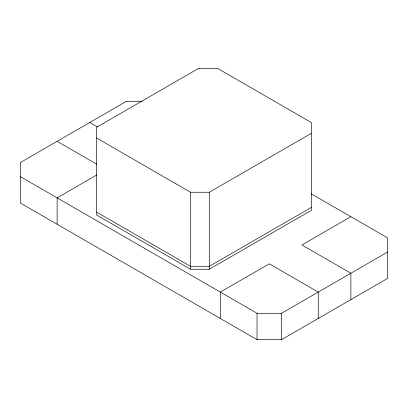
<?xml version="1.0" encoding="UTF-8"?>
<svg xmlns="http://www.w3.org/2000/svg" width="408" height="408" viewBox="0 0 408 408"><rect width="100%" height="100%" fill="white"/><g stroke="black" fill="none" stroke-linecap="round" stroke-linejoin="round"><path stroke-width="0.61" d="M96.727 174.996L57.12 197.865L57.12 224.247M96.686 138.052L190.546 192.244L209.294 192.244L311.314 133.345M311.314 207.448L209.294 266.348L190.546 266.348L96.686 212.155M209.294 269.244L311.314 210.344L311.314 122.522L217.454 68.33L198.706 68.33L96.686 127.23L96.686 215.057L190.546 269.244L209.294 269.244L209.294 192.244M350.88 216.709L301.92 244.979L350.88 273.243L350.88 299.625M20.4 176.664L257.04 313.288L281.52 313.288L387.6 252.042M142.173 101.286L126.48 101.286L20.4 162.532L20.4 203.046L257.04 339.67L281.52 339.67L387.6 278.424L387.6 237.91L311.182 193.79M89.76 122.487L97.461 126.934M57.12 141.331L96.727 164.2M318.24 318.47L318.24 292.087L269.28 263.823L220.32 292.087L220.32 318.47M281.52 313.288L281.52 339.67M257.04 313.288L257.04 339.67M190.546 192.244L190.546 269.244"/></g></svg>
